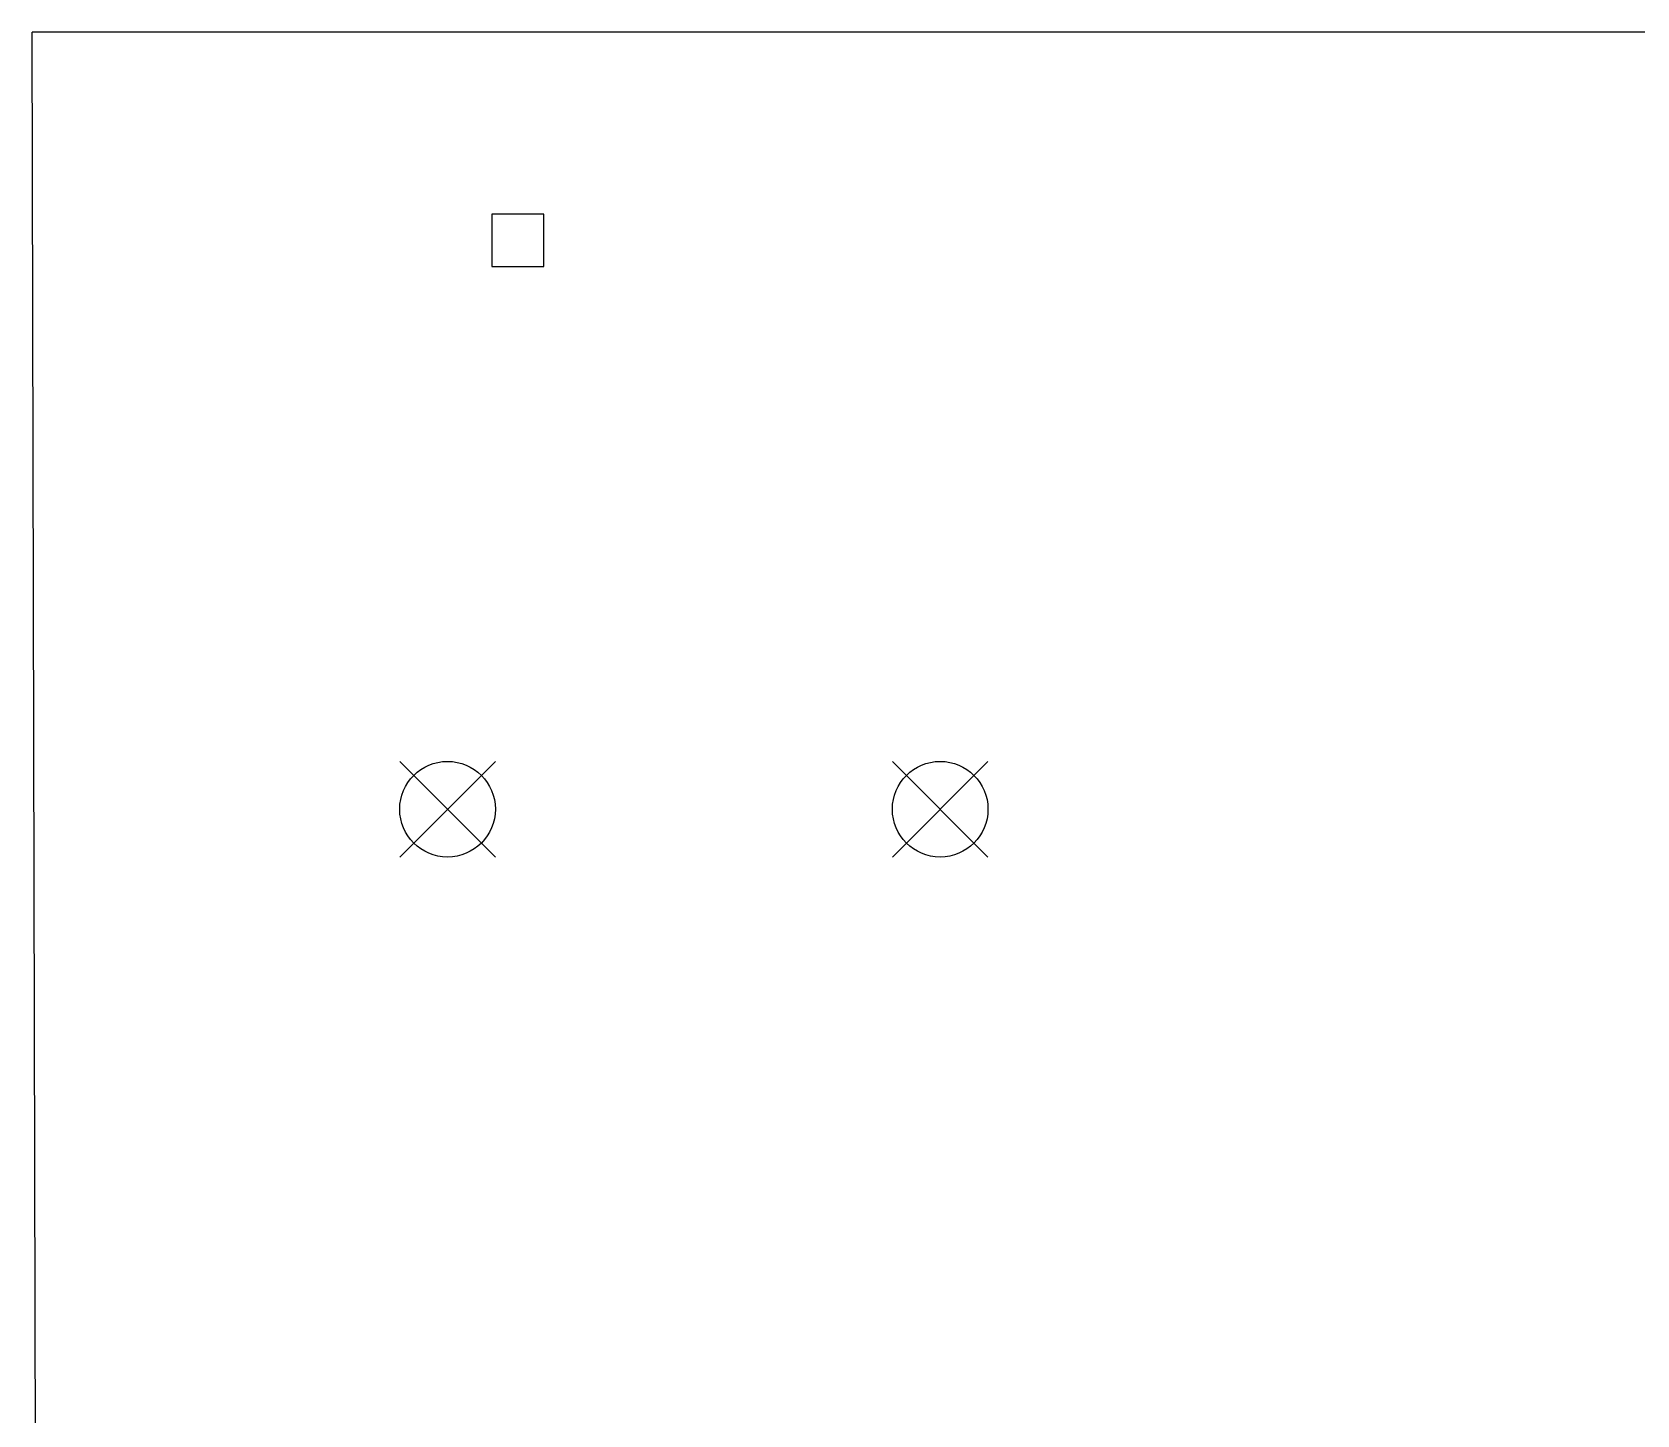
# Model space of a CAD drawing. Extents: x 95 to 218, y -176 to -74.
# Drawn here: x 96.8 to 155.5, y -125 to -74.4 of the extents above; entities that cross this region are included whole.
import ezdxf

# ---------------------------------------------------------------- set-up
doc = ezdxf.new("R2010")
doc.units = 0
doc.layers.add('BLACK', color=7, linetype='CONTINUOUS')

msp = doc.modelspace()

# ---------------------------------------------------------------- linework, layer by layer
at = {"layer": 'BLACK', "linetype": 'CONTINUOUS'}
for p, q in [((217.52, -74.41), (96.791, -74.41)), ((96.98, -153.196), (96.791, -74.41)), ((115.527, -81.077), (113.617, -81.077)), ((113.617, -81.077), (113.617, -82.987)), ((115.527, -82.987), (115.527, -81.077)), ((113.617, -82.987), (115.527, -82.987)), ((110.249, -101.11), (113.749, -104.61)), ((113.749, -101.11), (110.249, -104.61)), ((128.283, -101.11), (131.783, -104.61)), ((131.783, -101.11), (128.283, -104.61))]:
    msp.add_line(p, q, dxfattribs=at)
at = {"layer": 'BLACK'}
for centre in [(111.999, -102.86), (130.033, -102.86)]:
    msp.add_circle(centre, 1.75, dxfattribs=at)

doc.saveas('drawing.dxf')
